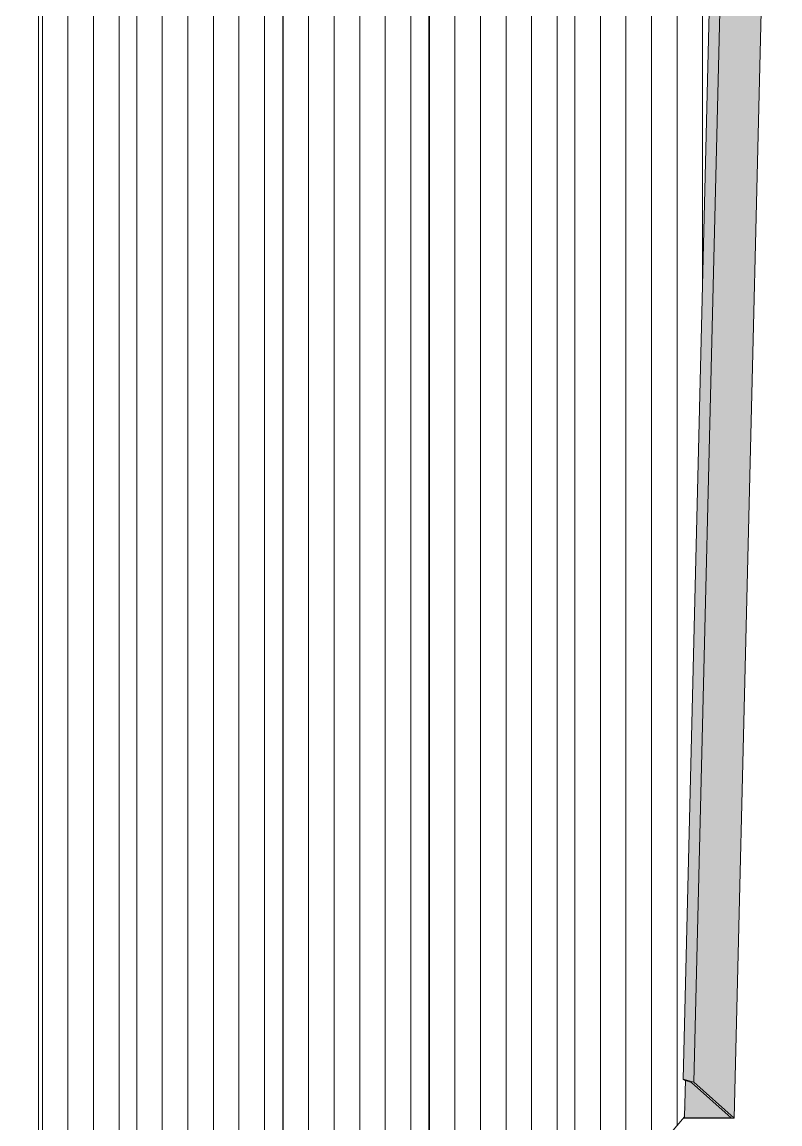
# Model space of a CAD drawing. Header units: metres. Extents: x -4613 to -4328, y -1 to 30.
# Drawn here: x -4521.2 to -4520.299, y 13.32 to 14.631 of the extents above; entities that cross this region are included whole.
import ezdxf

# ---------------------------------------------------------------- set-up
doc = ezdxf.new("R2010")
doc.units = ezdxf.units.M
for name, color, linetype, lineweight in [('A-GENM', 13, 'Continuous', 5), ('A-ROOF', 132, 'Continuous', 5), ('A-WALL', 113, 'Continuous', 5), ('A-WALL-PATT', 111, 'Continuous', 5)]:
    doc.layers.add(name, color=color, linetype=linetype, lineweight=lineweight)

# ---------------------------------------------------------------- blocks, each defined once
blk = doc.blocks.new('Roof Gutters3 - Roof Gutters-1885272-SOUTH WEST')
at = {"layer": 'A-ROOF'}
for points in [[(-4520.4014, 13.3695), (-4520.3474, 15.5844), (-4520.3602, 15.5863), (-4520.4142, 13.3733)], [(-4520.3536, 13.3266), (-4520.299, 15.5628), (-4520.3474, 15.5844), (-4520.4014, 13.3695)], [(-4520.357, 13.327), (-4520.4043, 13.3703), (-4520.4114, 13.3725), (-4520.4136, 13.327), (-4520.3692, 13.327)], [(-4520.414, 13.3266), (-4520.3536, 13.3266), (-4520.357, 13.327), (-4520.4139, 13.3266)]]:
    blk.add_hatch(color=256, dxfattribs=at).paths.add_polyline_path(points)
for p, q in [((-4520.3602, 15.5863), (-4520.4142, 13.3733)), ((-4520.3474, 15.5844), (-4520.4014, 13.3695)), ((-4520.299, 15.5628), (-4520.3536, 13.3266)), ((-4520.4014, 13.3695), (-4520.4142, 13.3733)), ((-4520.4142, 13.3733), (-4520.4124, 13.3718)), ((-4520.4124, 13.3718), (-4520.4043, 13.3694)), ((-4520.4043, 13.3694), (-4520.357, 13.327)), ((-4520.3536, 13.3266), (-4520.4014, 13.3695)), ((-4520.414, 13.3266), (-4520.3536, 13.3266)), ((-4520.357, 13.327), (-4520.4136, 13.327))]:
    blk.add_line(p, q, dxfattribs=at)
blk = doc.blocks.new('Signage_Tenant Building - Tenant Signage with Back Panel-V95-SOUTH WEST')
at = {"layer": 'A-GENM'}
blk.add_line((-4521.181, 12.7875), (-4521.181, 15.1875), dxfattribs=at)

msp = doc.modelspace()

# ---------------------------------------------------------------- hatches: boundary and pattern name
at = {"layer": 'A-WALL-PATT'}
h = msp.add_hatch(dxfattribs=at)
h.set_pattern_fill('FP_107', color=256, style=0, pattern_type=2)
h.set_pattern_definition([(90, (-4520.89, 5.24), (-0.03039, 2e-18), [])])
h.paths.add_polyline_path([(-4520.8901, 12.7695), (-4520.7165, 12.9727), (-4520.7165, 15.94), (-4520.8478, 15.94), (-4520.8611, 15.9165), (-4520.8857, 15.9165), (-4520.8857, 15.9243), (-4520.8901, 15.9165), (-4520.8901, 12.8336)])
h = msp.add_hatch(dxfattribs=at)
h.set_pattern_fill('FP_106', color=256, style=0, pattern_type=2)
h.set_pattern_definition([(90, (-4520.716, 5.24), (-0.03039, 2e-18), [])])
h.paths.add_polyline_path([(-4520.7165, 12.9727), (-4520.5428, 13.1758), (-4520.5428, 15.94), (-4520.7165, 15.94), (-4520.7165, 13.1185)])
h = msp.add_hatch(dxfattribs=at)
h.set_pattern_fill('FP_105', color=256, style=0, pattern_type=2)
h.set_pattern_definition([(90, (-4520.543, 5.24), (-0.03039, 2e-18), [])])
h.paths.add_polyline_path([(-4520.5428, 13.1758), (-4520.4125, 13.3283), (-4520.4114, 13.3725), (-4520.4142, 13.3733), (-4520.3692, 15.2177), (-4520.3692, 15.94), (-4520.5428, 15.94), (-4520.5428, 13.4033)])
h = msp.add_hatch(dxfattribs=at)
h.set_pattern_fill('FP_108', color=256, style=0, pattern_type=2)
h.set_pattern_definition([(90, (-4521.064, 5.24), (-0.03039, 2e-18), [])])
h.paths.add_polyline_path([(-4521.0638, 12.5664), (-4520.8901, 12.7695), (-4520.8901, 15.9165), (-4521.0638, 15.6088), (-4521.0638, 12.8336)])
h = msp.add_hatch(dxfattribs=at)
h.set_pattern_fill('FP_109', color=256, style=0, pattern_type=2)
h.set_pattern_definition([(90, (-4521.237, 5.24), (-0.03039, 2e-18), [])])
h.paths.add_polyline_path([(-4521.2374, 12.3632), (-4521.0638, 12.5664), (-4521.0638, 15.6088), (-4521.2374, 15.3012), (-4521.2374, 15.1875), (-4521.181, 15.1875), (-4521.181, 12.7875), (-4521.2374, 12.7875), (-4521.2374, 12.5488)])

# ---------------------------------------------------------------- linework, layer by layer
at = {"layer": 'A-WALL'}
for p, q in [((-4521.0638, 15.94), (-4521.0638, 12.5664)), ((-4520.8901, 12.7695), (-4520.8901, 15.94)), ((-4520.7165, 15.94), (-4520.7165, 12.9727)), ((-4520.5428, 15.94), (-4520.5428, 13.1758)), ((-4520.4125, 13.3283), (-4520.4114, 13.3725)), ((-4522.5678, 10.8069), (-4520.4125, 13.3283))]:
    msp.add_line(p, q, dxfattribs=at)

# ---------------------------------------------------------------- block references
at = {"layer": 'A-GENM'}
msp.add_blockref('Signage_Tenant Building - Tenant Signage with Back Panel-V95-SOUTH WEST', (0, 0), dxfattribs=at)
at = {"layer": 'A-ROOF'}
msp.add_blockref('Roof Gutters3 - Roof Gutters-1885272-SOUTH WEST', (0, 0), dxfattribs=at)

doc.saveas('drawing.dxf')
